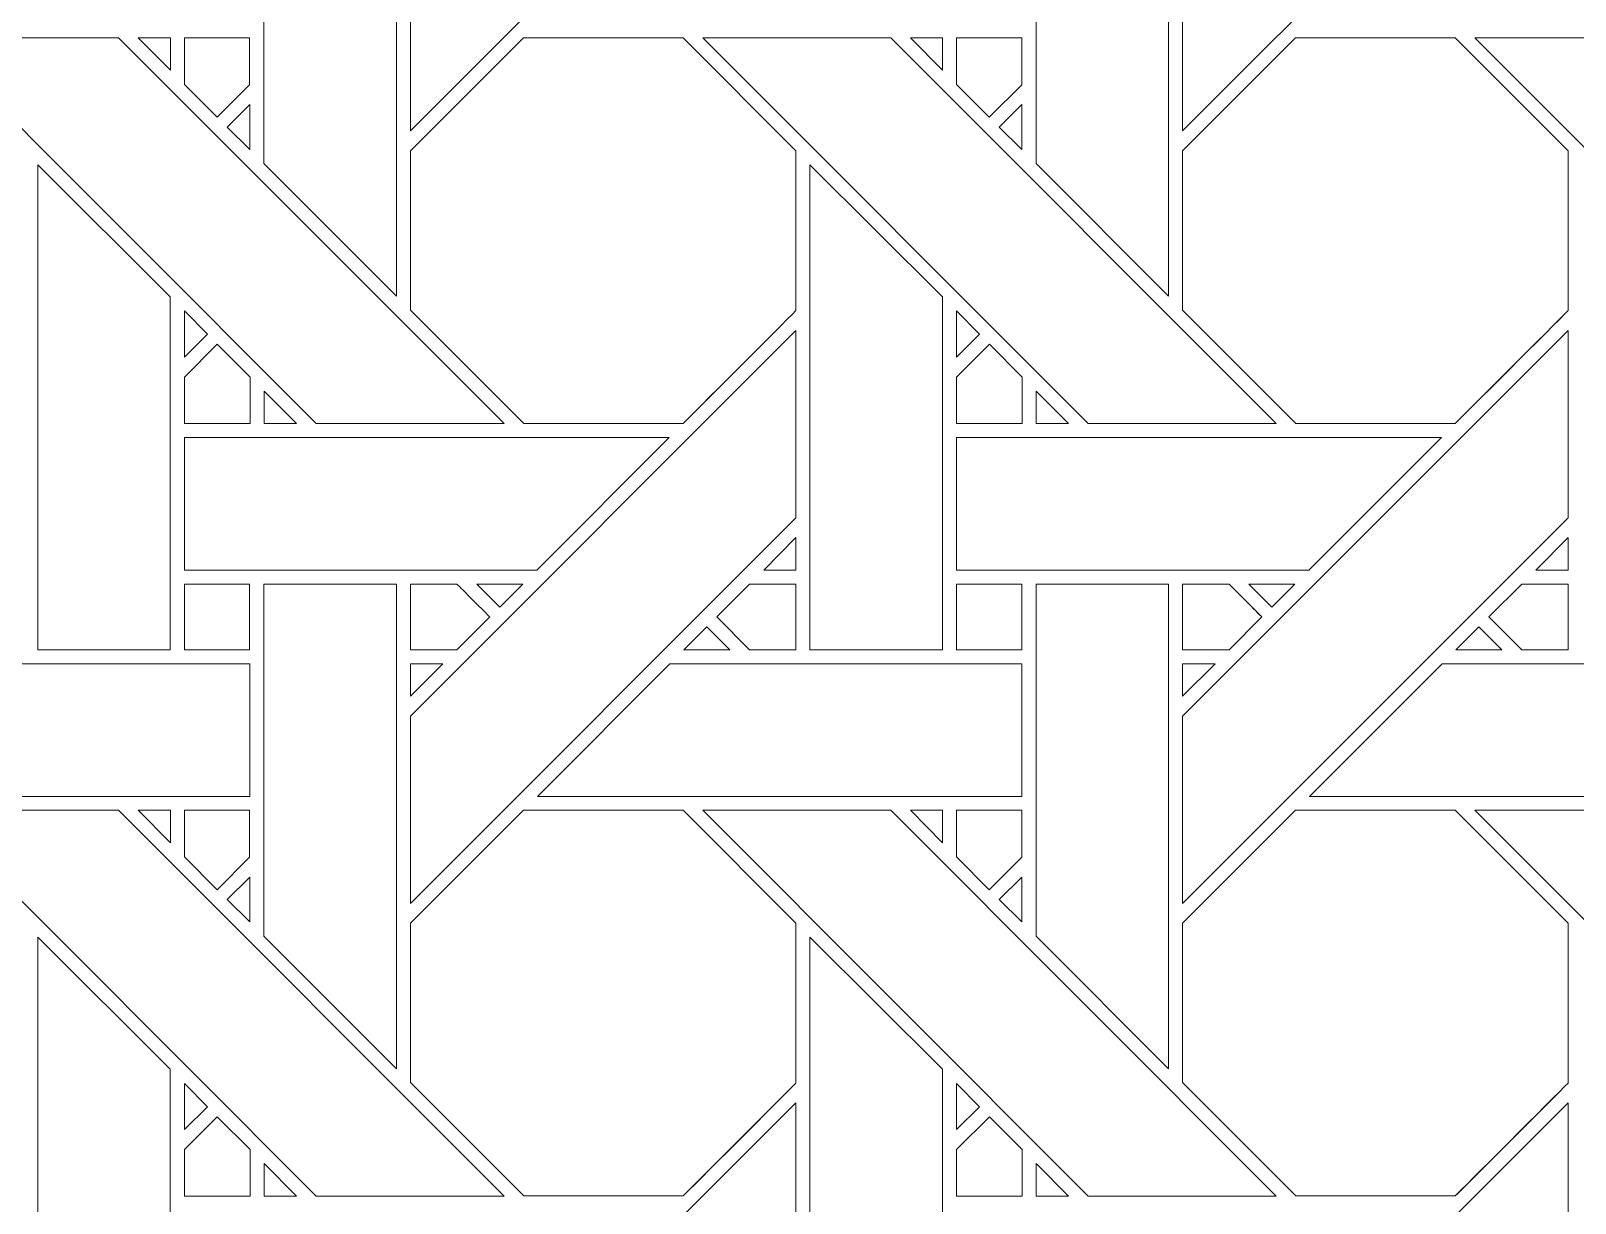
# Model space of a CAD drawing. Header units: inches. Extents: x 8.38 to 16.38, y 5.09 to 13.09.
# Drawn here: x 11.205 to 13.103, y 10.272 to 11.712 of the extents above; entities that cross this region are included whole.
import ezdxf

# ---------------------------------------------------------------- set-up
doc = ezdxf.new("R2010")
doc.units = ezdxf.units.IN
doc.header["$MEASUREMENT"] = 0
doc.layers.add('Design', color=7, linetype='Continuous', lineweight=0)

msp = doc.modelspace()

# ---------------------------------------------------------------- linework, layer by layer
at = {"layer": 'Design'}
for points, knots in [([(12.3829, 13.0948), (10.1737, 13.0948), (8.3829, 11.3039), (8.3829, 9.0948), (8.3829, 6.8856), (10.1737, 5.0948), (12.3829, 5.0948), (14.592, 5.0948), (16.3829, 6.8856), (16.3829, 9.0948), (16.3829, 11.3039), (14.592, 13.0948), (12.3829, 13.0948)], [0, 0, 0, 0, 1, 1, 1, 2, 2, 2, 3, 3, 3, 4, 4, 4, 4]), ([(12.3829, 12.6711), (10.4077, 12.6711), (8.8066, 11.0699), (8.8066, 9.0948), (8.8066, 7.1196), (10.4077, 5.5185), (12.3829, 5.5185), (14.358, 5.5185), (15.9592, 7.1196), (15.9592, 9.0948), (15.9592, 11.0699), (14.358, 12.6711), (12.3829, 12.6711)], [0, 0, 0, 0, 1, 1, 1, 2, 2, 2, 3, 3, 3, 4, 4, 4, 4]), ([(12.1453, 12.0628), (12.1453, 12.0628), (11.6717, 11.5892), (11.6717, 11.5892), (11.6717, 11.5892), (11.6717, 11.8193), (11.6717, 11.8193), (11.6717, 11.8193), (12.1453, 12.2929), (12.1453, 12.2929), (12.1453, 12.2929), (12.1453, 12.0628), (12.1453, 12.0628)], [0, 0, 0, 0, 1, 1, 1, 2, 2, 2, 3, 3, 3, 4, 4, 4, 4]), ([(13.0941, 12.0628), (13.0941, 12.0628), (12.6204, 11.5892), (12.6204, 11.5892), (12.6204, 11.5892), (12.6204, 11.8193), (12.6204, 11.8193), (12.6204, 11.8193), (13.0941, 12.2929), (13.0941, 12.2929), (13.0941, 12.2929), (13.0941, 12.0628), (13.0941, 12.0628)], [0, 0, 0, 0, 1, 1, 1, 2, 2, 2, 3, 3, 3, 4, 4, 4, 4]), ([(11.4916, 11.5492), (11.4916, 11.5492), (11.4916, 11.9814), (11.4916, 11.9814), (11.4916, 11.9814), (11.6545, 11.9814), (11.6545, 11.9814), (11.6545, 11.9814), (11.6545, 11.3863), (11.6545, 11.3863), (11.6545, 11.3863), (11.4916, 11.5492), (11.4916, 11.5492)], [0, 0, 0, 0, 1, 1, 1, 2, 2, 2, 3, 3, 3, 4, 4, 4, 4]), ([(12.4403, 11.5492), (12.4403, 11.5492), (12.4403, 11.9814), (12.4403, 11.9814), (12.4403, 11.9814), (12.6032, 11.9814), (12.6032, 11.9814), (12.6032, 11.9814), (12.6032, 11.3863), (12.6032, 11.3863), (12.6032, 11.3863), (12.4403, 11.5492), (12.4403, 11.5492)], [0, 0, 0, 0, 1, 1, 1, 2, 2, 2, 3, 3, 3, 4, 4, 4, 4]), ([(11.7867, 11.2299), (11.7867, 11.2299), (11.5556, 11.2299), (11.5556, 11.2299), (11.5556, 11.2299), (11.0821, 11.7035), (11.0821, 11.7035), (11.0821, 11.7035), (11.313, 11.7035), (11.313, 11.7035), (11.313, 11.7035), (11.7867, 11.2299), (11.7867, 11.2299)], [0, 0, 0, 0, 1, 1, 1, 2, 2, 2, 3, 3, 3, 4, 4, 4, 4]), ([(11.3372, 11.7035), (11.3372, 11.7035), (11.3766, 11.7035), (11.3766, 11.7035), (11.3766, 11.7035), (11.3766, 11.6637), (11.3766, 11.6637), (11.3766, 11.6637), (11.3372, 11.7035), (11.3372, 11.7035)], [0, 0, 0, 0, 1, 1, 1, 2, 2, 2, 3, 3, 3, 3]), ([(11.474, 11.7035), (11.474, 11.7035), (11.474, 11.6459), (11.474, 11.6459), (11.474, 11.6459), (11.4341, 11.606), (11.4341, 11.606), (11.4341, 11.606), (11.3938, 11.6463), (11.3938, 11.6463), (11.3938, 11.6463), (11.3938, 11.7035), (11.3938, 11.7035), (11.3938, 11.7035), (11.474, 11.7035), (11.474, 11.7035)], [0, 0, 0, 0, 1, 1, 1, 2, 2, 2, 3, 3, 3, 4, 4, 4, 5, 5, 5, 5]), ([(11.474, 11.6459), (11.474, 11.6459), (11.4341, 11.606), (11.4341, 11.606), (11.4341, 11.606), (11.3938, 11.6463), (11.3938, 11.6463), (11.3938, 11.6463), (11.3938, 11.7035), (11.3938, 11.7035), (11.3938, 11.7035), (11.474, 11.7035), (11.474, 11.7035), (11.474, 11.7035), (11.474, 11.6459), (11.474, 11.6459)], [0, 0, 0, 0, 1, 1, 1, 2, 2, 2, 3, 3, 3, 4, 4, 4, 5, 5, 5, 5]), ([(11.8104, 11.7035), (11.8104, 11.7035), (12.0066, 11.7035), (12.0066, 11.7035), (12.0066, 11.7035), (12.1453, 11.5648), (12.1453, 11.5648), (12.1453, 11.5648), (12.1453, 11.3686), (12.1453, 11.3686), (12.1275, 11.3507), (12.0156, 11.2389), (12.0066, 11.2299), (12.0066, 11.2299), (11.8109, 11.2299), (11.8109, 11.2299), (11.8109, 11.2299), (11.6717, 11.3691), (11.6717, 11.3691), (11.6717, 11.3691), (11.6717, 11.5648), (11.6717, 11.5648), (11.6717, 11.5648), (11.8104, 11.7035), (11.8104, 11.7035)], [0, 0, 0, 0, 1, 1, 1, 2, 2, 2, 3, 3, 3, 4, 4, 4, 5, 5, 5, 6, 6, 6, 7, 7, 7, 8, 8, 8, 8]), ([(12.1453, 11.5648), (12.1453, 11.5648), (12.1453, 11.3686), (12.1453, 11.3686), (12.1275, 11.3506), (12.0156, 11.2389), (12.0066, 11.2299), (12.0066, 11.2299), (11.8109, 11.2299), (11.8109, 11.2299), (11.8109, 11.2299), (11.6717, 11.3691), (11.6717, 11.3691), (11.6717, 11.3691), (11.6717, 11.5648), (11.6717, 11.5648), (11.6717, 11.5648), (11.8104, 11.7035), (11.8104, 11.7035), (11.8104, 11.7035), (12.0066, 11.7035), (12.0066, 11.7035), (12.0066, 11.7035), (12.1453, 11.5648), (12.1453, 11.5648)], [0, 0, 0, 0, 1, 1, 1, 2, 2, 2, 3, 3, 3, 4, 4, 4, 5, 5, 5, 6, 6, 6, 7, 7, 7, 8, 8, 8, 8]), ([(12.7354, 11.2299), (12.7354, 11.2299), (12.5044, 11.2299), (12.5044, 11.2299), (12.5044, 11.2299), (12.0308, 11.7035), (12.0308, 11.7035), (12.0308, 11.7035), (12.2618, 11.7035), (12.2618, 11.7035), (12.2618, 11.7035), (12.7354, 11.2299), (12.7354, 11.2299)], [0, 0, 0, 0, 1, 1, 1, 2, 2, 2, 3, 3, 3, 4, 4, 4, 4]), ([(12.2859, 11.7035), (12.2859, 11.7035), (12.3253, 11.7035), (12.3253, 11.7035), (12.3253, 11.7035), (12.3253, 11.6637), (12.3253, 11.6637), (12.3253, 11.6637), (12.2859, 11.7035), (12.2859, 11.7035)], [0, 0, 0, 0, 1, 1, 1, 2, 2, 2, 3, 3, 3, 3]), ([(12.4228, 11.7035), (12.4228, 11.7035), (12.4228, 11.6459), (12.4228, 11.6459), (12.4228, 11.6459), (12.3828, 11.606), (12.3828, 11.606), (12.3828, 11.606), (12.3425, 11.6463), (12.3425, 11.6463), (12.3425, 11.6463), (12.3425, 11.7035), (12.3425, 11.7035), (12.3425, 11.7035), (12.4228, 11.7035), (12.4228, 11.7035)], [0, 0, 0, 0, 1, 1, 1, 2, 2, 2, 3, 3, 3, 4, 4, 4, 5, 5, 5, 5]), ([(12.4228, 11.6459), (12.4228, 11.6459), (12.3828, 11.606), (12.3828, 11.606), (12.3828, 11.606), (12.3425, 11.6463), (12.3425, 11.6463), (12.3425, 11.6463), (12.3425, 11.7035), (12.3425, 11.7035), (12.3425, 11.7035), (12.4228, 11.7035), (12.4228, 11.7035), (12.4228, 11.7035), (12.4228, 11.6459), (12.4228, 11.6459)], [0, 0, 0, 0, 1, 1, 1, 2, 2, 2, 3, 3, 3, 4, 4, 4, 5, 5, 5, 5]), ([(12.9553, 11.2299), (12.9553, 11.2299), (12.7596, 11.2299), (12.7596, 11.2299), (12.7596, 11.2299), (12.6204, 11.3691), (12.6204, 11.3691), (12.6204, 11.3691), (12.6204, 11.5648), (12.6204, 11.5648), (12.6204, 11.5648), (12.7591, 11.7035), (12.7591, 11.7035), (12.7591, 11.7035), (12.9553, 11.7035), (12.9553, 11.7035), (12.9553, 11.7035), (13.0941, 11.5648), (13.0941, 11.5648), (13.0941, 11.5648), (13.0941, 11.3686), (13.0941, 11.3686), (13.0763, 11.3507), (12.9643, 11.2389), (12.9553, 11.2299)], [0, 0, 0, 0, 1, 1, 1, 2, 2, 2, 3, 3, 3, 4, 4, 4, 5, 5, 5, 6, 6, 6, 7, 7, 7, 8, 8, 8, 8]), ([(13.0941, 11.3686), (13.0761, 11.3504), (12.9642, 11.2388), (12.9553, 11.2299), (12.9553, 11.2299), (12.7596, 11.2299), (12.7596, 11.2299), (12.7596, 11.2299), (12.6204, 11.3691), (12.6204, 11.3691), (12.6204, 11.3691), (12.6204, 11.5648), (12.6204, 11.5648), (12.6204, 11.5648), (12.7591, 11.7035), (12.7591, 11.7035), (12.7591, 11.7035), (12.9553, 11.7035), (12.9553, 11.7035), (12.9553, 11.7035), (13.0941, 11.5648), (13.0941, 11.5648), (13.0941, 11.5648), (13.0941, 11.3686), (13.0941, 11.3686)], [0, 0, 0, 0, 1, 1, 1, 2, 2, 2, 3, 3, 3, 4, 4, 4, 5, 5, 5, 6, 6, 6, 7, 7, 7, 8, 8, 8, 8]), ([(13.6841, 11.2299), (13.6841, 11.2299), (13.4531, 11.2299), (13.4531, 11.2299), (13.4531, 11.2299), (12.9795, 11.7035), (12.9795, 11.7035), (12.9795, 11.7035), (13.2105, 11.7035), (13.2105, 11.7035), (13.2105, 11.7035), (13.6841, 11.2299), (13.6841, 11.2299)], [0, 0, 0, 0, 1, 1, 1, 2, 2, 2, 3, 3, 3, 4, 4, 4, 4]), ([(11.4741, 11.6217), (11.4741, 11.6217), (11.4741, 11.5665), (11.4741, 11.5665), (11.4741, 11.5665), (11.4463, 11.5939), (11.4463, 11.5939), (11.4463, 11.5939), (11.4741, 11.6217), (11.4741, 11.6217)], [0, 0, 0, 0, 1, 1, 1, 2, 2, 2, 3, 3, 3, 3]), ([(12.4228, 11.6217), (12.4228, 11.6217), (12.4228, 11.5665), (12.4228, 11.5665), (12.4228, 11.5665), (12.395, 11.5939), (12.395, 11.5939), (12.395, 11.5939), (12.4228, 11.6217), (12.4228, 11.6217)], [0, 0, 0, 0, 1, 1, 1, 2, 2, 2, 3, 3, 3, 3]), ([(11.2137, 10.9519), (11.2137, 10.9519), (11.2137, 11.5477), (11.2137, 11.5477), (11.2137, 11.5477), (11.3765, 11.3856), (11.3765, 11.3856), (11.3765, 11.3856), (11.3765, 10.9519), (11.3765, 10.9519), (11.3765, 10.9519), (11.2137, 10.9519), (11.2137, 10.9519)], [0, 0, 0, 0, 1, 1, 1, 2, 2, 2, 3, 3, 3, 4, 4, 4, 4]), ([(12.1625, 10.9519), (12.1625, 10.9519), (12.1625, 11.5477), (12.1625, 11.5477), (12.1625, 11.5477), (12.3252, 11.3855), (12.3252, 11.3855), (12.3252, 11.3855), (12.3252, 10.9519), (12.3252, 10.9519), (12.3252, 10.9519), (12.1625, 10.9519), (12.1625, 10.9519)], [0, 0, 0, 0, 1, 1, 1, 2, 2, 2, 3, 3, 3, 4, 4, 4, 4]), ([(11.3938, 11.3113), (11.3938, 11.3113), (11.3938, 11.3681), (11.3938, 11.3681), (11.3938, 11.3681), (11.422, 11.3395), (11.422, 11.3395), (11.422, 11.3395), (11.3938, 11.3113), (11.3938, 11.3113)], [0, 0, 0, 0, 1, 1, 1, 2, 2, 2, 3, 3, 3, 3]), ([(12.3425, 11.3113), (12.3425, 11.3113), (12.3425, 11.3681), (12.3425, 11.3681), (12.3425, 11.3681), (12.3707, 11.3395), (12.3707, 11.3395), (12.3707, 11.3395), (12.3425, 11.3113), (12.3425, 11.3113)], [0, 0, 0, 0, 1, 1, 1, 2, 2, 2, 3, 3, 3, 3]), ([(12.1453, 11.1141), (12.1453, 11.1141), (11.6717, 10.6404), (11.6717, 10.6404), (11.6717, 10.6404), (11.6717, 10.8705), (11.6717, 10.8705), (11.6717, 10.8705), (12.1453, 11.3441), (12.1453, 11.3441), (12.1453, 11.3441), (12.1453, 11.1141), (12.1453, 11.1141)], [0, 0, 0, 0, 1, 1, 1, 2, 2, 2, 3, 3, 3, 4, 4, 4, 4]), ([(13.0941, 11.1141), (13.0941, 11.1141), (12.6204, 10.6404), (12.6204, 10.6404), (12.6204, 10.6404), (12.6204, 10.8705), (12.6204, 10.8705), (12.6204, 10.8705), (13.0941, 11.3441), (13.0941, 11.3441), (13.0941, 11.3441), (13.0941, 11.1141), (13.0941, 11.1141)], [0, 0, 0, 0, 1, 1, 1, 2, 2, 2, 3, 3, 3, 4, 4, 4, 4]), ([(11.3938, 11.2297), (11.3938, 11.2297), (11.3938, 11.2869), (11.3938, 11.2869), (11.3938, 11.2869), (11.4341, 11.3273), (11.4341, 11.3273), (11.4341, 11.3273), (11.4745, 11.287), (11.4745, 11.287), (11.4745, 11.287), (11.4745, 11.2297), (11.4745, 11.2297), (11.4745, 11.2297), (11.3938, 11.2297), (11.3938, 11.2297)], [0, 0, 0, 0, 1, 1, 1, 2, 2, 2, 3, 3, 3, 4, 4, 4, 5, 5, 5, 5]), ([(11.4341, 11.3273), (11.4341, 11.3273), (11.4745, 11.287), (11.4745, 11.287), (11.4745, 11.287), (11.4745, 11.2297), (11.4745, 11.2297), (11.4745, 11.2297), (11.3938, 11.2297), (11.3938, 11.2297), (11.3938, 11.2297), (11.3938, 11.2869), (11.3938, 11.2869), (11.3938, 11.2869), (11.4341, 11.3273), (11.4341, 11.3273)], [0, 0, 0, 0, 1, 1, 1, 2, 2, 2, 3, 3, 3, 4, 4, 4, 5, 5, 5, 5]), ([(12.3425, 11.2297), (12.3425, 11.2297), (12.3425, 11.2869), (12.3425, 11.2869), (12.3425, 11.2869), (12.3829, 11.3273), (12.3829, 11.3273), (12.3829, 11.3273), (12.4232, 11.287), (12.4232, 11.287), (12.4232, 11.287), (12.4232, 11.2297), (12.4232, 11.2297), (12.4232, 11.2297), (12.3425, 11.2297), (12.3425, 11.2297)], [0, 0, 0, 0, 1, 1, 1, 2, 2, 2, 3, 3, 3, 4, 4, 4, 5, 5, 5, 5]), ([(12.3829, 11.3273), (12.3829, 11.3273), (12.4232, 11.287), (12.4232, 11.287), (12.4232, 11.287), (12.4232, 11.2297), (12.4232, 11.2297), (12.4232, 11.2297), (12.3425, 11.2297), (12.3425, 11.2297), (12.3425, 11.2297), (12.3425, 11.2869), (12.3425, 11.2869), (12.3425, 11.2869), (12.3829, 11.3273), (12.3829, 11.3273)], [0, 0, 0, 0, 1, 1, 1, 2, 2, 2, 3, 3, 3, 4, 4, 4, 5, 5, 5, 5]), ([(11.4917, 11.2299), (11.4917, 11.2299), (11.4917, 11.2697), (11.4917, 11.2697), (11.4917, 11.2697), (11.5314, 11.2299), (11.5314, 11.2299), (11.5314, 11.2299), (11.4917, 11.2299), (11.4917, 11.2299)], [0, 0, 0, 0, 1, 1, 1, 2, 2, 2, 3, 3, 3, 3]), ([(12.4405, 11.2299), (12.4405, 11.2299), (12.4405, 11.2697), (12.4405, 11.2697), (12.4405, 11.2697), (12.4802, 11.2299), (12.4802, 11.2299), (12.4802, 11.2299), (12.4405, 11.2299), (12.4405, 11.2299)], [0, 0, 0, 0, 1, 1, 1, 2, 2, 2, 3, 3, 3, 3]), ([(11.9895, 11.2126), (11.9895, 11.2126), (11.8268, 11.0499), (11.8268, 11.0499), (11.8268, 11.0499), (11.3938, 11.0499), (11.3938, 11.0499), (11.3938, 11.0499), (11.3938, 11.2126), (11.3938, 11.2126), (11.3938, 11.2126), (11.9895, 11.2126), (11.9895, 11.2126)], [0, 0, 0, 0, 1, 1, 1, 2, 2, 2, 3, 3, 3, 4, 4, 4, 4]), ([(12.3425, 11.0499), (12.3425, 11.0499), (12.3425, 11.2126), (12.3425, 11.2126), (12.3425, 11.2126), (12.9383, 11.2126), (12.9383, 11.2126), (12.9383, 11.2126), (12.7755, 11.0499), (12.7755, 11.0499), (12.7755, 11.0499), (12.3425, 11.0499), (12.3425, 11.0499)], [0, 0, 0, 0, 1, 1, 1, 2, 2, 2, 3, 3, 3, 4, 4, 4, 4]), ([(12.1056, 11.0499), (12.1056, 11.0499), (12.1453, 11.0897), (12.1453, 11.0897), (12.1453, 11.0897), (12.1453, 11.0499), (12.1453, 11.0499), (12.1453, 11.0499), (12.1056, 11.0499), (12.1056, 11.0499)], [0, 0, 0, 0, 1, 1, 1, 2, 2, 2, 3, 3, 3, 3]), ([(13.0543, 11.0499), (13.0543, 11.0499), (13.0941, 11.0897), (13.0941, 11.0897), (13.0941, 11.0897), (13.0941, 11.0499), (13.0941, 11.0499), (13.0941, 11.0499), (13.0543, 11.0499), (13.0543, 11.0499)], [0, 0, 0, 0, 1, 1, 1, 2, 2, 2, 3, 3, 3, 3]), ([(11.474, 10.9519), (11.474, 10.9519), (11.3938, 10.9519), (11.3938, 10.9519), (11.3938, 10.9519), (11.3938, 11.0327), (11.3938, 11.0327), (11.3938, 11.0327), (11.474, 11.0327), (11.474, 11.0327), (11.474, 11.0327), (11.474, 10.9519), (11.474, 10.9519)], [0, 0, 0, 0, 1, 1, 1, 2, 2, 2, 3, 3, 3, 4, 4, 4, 4]), ([(11.474, 11.0327), (11.474, 11.0327), (11.474, 10.9519), (11.474, 10.9519), (11.474, 10.9519), (11.3938, 10.9519), (11.3938, 10.9519), (11.3938, 10.9519), (11.3938, 11.0327), (11.3938, 11.0327), (11.3938, 11.0327), (11.474, 11.0327), (11.474, 11.0327)], [0, 0, 0, 0, 1, 1, 1, 2, 2, 2, 3, 3, 3, 4, 4, 4, 4]), ([(11.6545, 11.0326), (11.6545, 11.0326), (11.6545, 10.4375), (11.6545, 10.4375), (11.6545, 10.4375), (11.4916, 10.6004), (11.4916, 10.6004), (11.4916, 10.6004), (11.4916, 11.0326), (11.4916, 11.0326), (11.4916, 11.0326), (11.6545, 11.0326), (11.6545, 11.0326)], [0, 0, 0, 0, 1, 1, 1, 2, 2, 2, 3, 3, 3, 4, 4, 4, 4]), ([(11.7287, 11.0327), (11.7339, 11.0276), (11.7646, 10.9967), (11.7691, 10.9923), (11.7691, 10.9923), (11.7286, 10.9519), (11.7286, 10.9519), (11.7286, 10.9519), (11.6717, 10.9519), (11.6717, 10.9519), (11.6717, 10.9519), (11.6717, 11.0327), (11.6717, 11.0327), (11.6717, 11.0327), (11.7287, 11.0327), (11.7287, 11.0327)], [0, 0, 0, 0, 1, 1, 1, 2, 2, 2, 3, 3, 3, 4, 4, 4, 5, 5, 5, 5]), ([(11.7691, 10.9923), (11.7691, 10.9923), (11.7286, 10.9519), (11.7286, 10.9519), (11.7286, 10.9519), (11.6717, 10.9519), (11.6717, 10.9519), (11.6717, 10.9519), (11.6717, 11.0327), (11.6717, 11.0327), (11.6717, 11.0327), (11.7287, 11.0327), (11.7287, 11.0327), (11.7339, 11.0275), (11.7647, 10.9966), (11.7691, 10.9923)], [0, 0, 0, 0, 1, 1, 1, 2, 2, 2, 3, 3, 3, 4, 4, 4, 5, 5, 5, 5]), ([(11.7531, 11.0326), (11.7531, 11.0326), (11.8096, 11.0326), (11.8096, 11.0326), (11.8096, 11.0326), (11.7813, 11.0045), (11.7813, 11.0045), (11.7813, 11.0045), (11.7531, 11.0326), (11.7531, 11.0326)], [0, 0, 0, 0, 1, 1, 1, 2, 2, 2, 3, 3, 3, 3]), ([(12.1453, 11.0327), (12.1453, 11.0327), (12.1453, 10.9519), (12.1453, 10.9519), (12.1453, 10.9519), (12.0882, 10.9519), (12.0882, 10.9519), (12.0882, 10.9519), (12.0479, 10.9923), (12.0479, 10.9923), (12.0479, 10.9923), (12.0883, 11.0327), (12.0883, 11.0327), (12.0883, 11.0327), (12.1453, 11.0327), (12.1453, 11.0327)], [0, 0, 0, 0, 1, 1, 1, 2, 2, 2, 3, 3, 3, 4, 4, 4, 5, 5, 5, 5]), ([(12.1453, 11.0327), (12.1453, 11.0327), (12.1453, 10.9519), (12.1453, 10.9519), (12.1453, 10.9519), (12.0882, 10.9519), (12.0882, 10.9519), (12.0882, 10.9519), (12.0479, 10.9923), (12.0479, 10.9923), (12.0479, 10.9923), (12.0883, 11.0327), (12.0883, 11.0327), (12.0883, 11.0327), (12.1453, 11.0327), (12.1453, 11.0327)], [0, 0, 0, 0, 1, 1, 1, 2, 2, 2, 3, 3, 3, 4, 4, 4, 5, 5, 5, 5]), ([(12.3425, 10.9519), (12.3425, 10.9519), (12.3425, 11.0327), (12.3425, 11.0327), (12.3425, 11.0327), (12.4228, 11.0327), (12.4228, 11.0327), (12.4228, 11.0327), (12.4228, 10.9519), (12.4228, 10.9519), (12.4228, 10.9519), (12.3425, 10.9519), (12.3425, 10.9519)], [0, 0, 0, 0, 1, 1, 1, 2, 2, 2, 3, 3, 3, 4, 4, 4, 4]), ([(12.3425, 10.9519), (12.3425, 10.9519), (12.3425, 11.0327), (12.3425, 11.0327), (12.3425, 11.0327), (12.4228, 11.0327), (12.4228, 11.0327), (12.4228, 11.0327), (12.4228, 10.9519), (12.4228, 10.9519), (12.4228, 10.9519), (12.3425, 10.9519), (12.3425, 10.9519)], [0, 0, 0, 0, 1, 1, 1, 2, 2, 2, 3, 3, 3, 4, 4, 4, 4]), ([(12.4403, 10.6004), (12.4403, 10.6004), (12.4403, 11.0326), (12.4403, 11.0326), (12.4403, 11.0326), (12.6032, 11.0326), (12.6032, 11.0326), (12.6032, 11.0326), (12.6032, 10.4375), (12.6032, 10.4375), (12.6032, 10.4375), (12.4403, 10.6004), (12.4403, 10.6004)], [0, 0, 0, 0, 1, 1, 1, 2, 2, 2, 3, 3, 3, 4, 4, 4, 4]), ([(12.6204, 10.9519), (12.6204, 10.9519), (12.6204, 11.0327), (12.6204, 11.0327), (12.6204, 11.0327), (12.6775, 11.0327), (12.6775, 11.0327), (12.6826, 11.0276), (12.7134, 10.9967), (12.7178, 10.9923), (12.7178, 10.9923), (12.6774, 10.9519), (12.6774, 10.9519), (12.6774, 10.9519), (12.6204, 10.9519), (12.6204, 10.9519)], [0, 0, 0, 0, 1, 1, 1, 2, 2, 2, 3, 3, 3, 4, 4, 4, 5, 5, 5, 5]), ([(12.6204, 10.9519), (12.6204, 10.9519), (12.6204, 11.0327), (12.6204, 11.0327), (12.6204, 11.0327), (12.6775, 11.0327), (12.6775, 11.0327), (12.6828, 11.0274), (12.7136, 10.9965), (12.7178, 10.9923), (12.7178, 10.9923), (12.6774, 10.9519), (12.6774, 10.9519), (12.6774, 10.9519), (12.6204, 10.9519), (12.6204, 10.9519)], [0, 0, 0, 0, 1, 1, 1, 2, 2, 2, 3, 3, 3, 4, 4, 4, 5, 5, 5, 5]), ([(12.7018, 11.0326), (12.7018, 11.0326), (12.7583, 11.0326), (12.7583, 11.0326), (12.7583, 11.0326), (12.73, 11.0045), (12.73, 11.0045), (12.73, 11.0045), (12.7018, 11.0326), (12.7018, 11.0326)], [0, 0, 0, 0, 1, 1, 1, 2, 2, 2, 3, 3, 3, 3]), ([(13.037, 10.9519), (13.037, 10.9519), (12.9966, 10.9923), (12.9966, 10.9923), (12.9966, 10.9923), (13.037, 11.0327), (13.037, 11.0327), (13.037, 11.0327), (13.0941, 11.0327), (13.0941, 11.0327), (13.0941, 11.0327), (13.0941, 10.9519), (13.0941, 10.9519), (13.0941, 10.9519), (13.037, 10.9519), (13.037, 10.9519)], [0, 0, 0, 0, 1, 1, 1, 2, 2, 2, 3, 3, 3, 4, 4, 4, 5, 5, 5, 5]), ([(13.0941, 11.0327), (13.0941, 11.0327), (13.0941, 10.9519), (13.0941, 10.9519), (13.0941, 10.9519), (13.037, 10.9519), (13.037, 10.9519), (13.037, 10.9519), (12.9966, 10.9923), (12.9966, 10.9923), (12.9966, 10.9923), (13.037, 11.0327), (13.037, 11.0327), (13.037, 11.0327), (13.0941, 11.0327), (13.0941, 11.0327)], [0, 0, 0, 0, 1, 1, 1, 2, 2, 2, 3, 3, 3, 4, 4, 4, 5, 5, 5, 5]), ([(12.064, 10.9519), (12.064, 10.9519), (12.0075, 10.9519), (12.0075, 10.9519), (12.0075, 10.9519), (12.0358, 10.9801), (12.0358, 10.9801), (12.0358, 10.9801), (12.064, 10.9519), (12.064, 10.9519)], [0, 0, 0, 0, 1, 1, 1, 2, 2, 2, 3, 3, 3, 3]), ([(13.0127, 10.9519), (13.0127, 10.9519), (12.9562, 10.9519), (12.9562, 10.9519), (12.9562, 10.9519), (12.9845, 10.9801), (12.9845, 10.9801), (12.9845, 10.9801), (13.0127, 10.9519), (13.0127, 10.9519)], [0, 0, 0, 0, 1, 1, 1, 2, 2, 2, 3, 3, 3, 3]), ([(11.4741, 10.9347), (11.4741, 10.9347), (11.4741, 10.7719), (11.4741, 10.7719), (11.4741, 10.7719), (10.8788, 10.7719), (10.8788, 10.7719), (10.8788, 10.7719), (11.0416, 10.9347), (11.0416, 10.9347), (11.0416, 10.9347), (11.4741, 10.9347), (11.4741, 10.9347)], [0, 0, 0, 0, 1, 1, 1, 2, 2, 2, 3, 3, 3, 4, 4, 4, 4]), ([(11.7115, 10.9347), (11.7115, 10.9347), (11.6717, 10.8949), (11.6717, 10.8949), (11.6717, 10.8949), (11.6717, 10.9347), (11.6717, 10.9347), (11.6717, 10.9347), (11.7115, 10.9347), (11.7115, 10.9347)], [0, 0, 0, 0, 1, 1, 1, 2, 2, 2, 3, 3, 3, 3]), ([(12.4228, 10.9347), (12.4228, 10.9347), (12.4228, 10.7719), (12.4228, 10.7719), (12.4228, 10.7719), (11.8275, 10.7719), (11.8275, 10.7719), (11.8275, 10.7719), (11.9904, 10.9347), (11.9904, 10.9347), (11.9904, 10.9347), (12.4228, 10.9347), (12.4228, 10.9347)], [0, 0, 0, 0, 1, 1, 1, 2, 2, 2, 3, 3, 3, 4, 4, 4, 4]), ([(12.6602, 10.9347), (12.6602, 10.9347), (12.6204, 10.8949), (12.6204, 10.8949), (12.6204, 10.8949), (12.6204, 10.9347), (12.6204, 10.9347), (12.6204, 10.9347), (12.6602, 10.9347), (12.6602, 10.9347)], [0, 0, 0, 0, 1, 1, 1, 2, 2, 2, 3, 3, 3, 3]), ([(13.3715, 10.9347), (13.3715, 10.9347), (13.3715, 10.7719), (13.3715, 10.7719), (13.3715, 10.7719), (12.7762, 10.7719), (12.7762, 10.7719), (12.7762, 10.7719), (12.9391, 10.9347), (12.9391, 10.9347), (12.9391, 10.9347), (13.3715, 10.9347), (13.3715, 10.9347)], [0, 0, 0, 0, 1, 1, 1, 2, 2, 2, 3, 3, 3, 4, 4, 4, 4]), ([(11.313, 10.7548), (11.313, 10.7548), (11.7867, 10.2811), (11.7867, 10.2811), (11.7867, 10.2811), (11.5556, 10.2811), (11.5556, 10.2811), (11.5556, 10.2811), (11.0821, 10.7548), (11.0821, 10.7548), (11.0821, 10.7548), (11.313, 10.7548), (11.313, 10.7548)], [0, 0, 0, 0, 1, 1, 1, 2, 2, 2, 3, 3, 3, 4, 4, 4, 4]), ([(11.3766, 10.7548), (11.3766, 10.7548), (11.3766, 10.715), (11.3766, 10.715), (11.3766, 10.715), (11.3372, 10.7548), (11.3372, 10.7548), (11.3372, 10.7548), (11.3766, 10.7548), (11.3766, 10.7548)], [0, 0, 0, 0, 1, 1, 1, 2, 2, 2, 3, 3, 3, 3]), ([(11.474, 10.7548), (11.474, 10.7548), (11.474, 10.6972), (11.474, 10.6972), (11.474, 10.6972), (11.4341, 10.6573), (11.4341, 10.6573), (11.4341, 10.6573), (11.3938, 10.6976), (11.3938, 10.6976), (11.3938, 10.6976), (11.3938, 10.7548), (11.3938, 10.7548), (11.3938, 10.7548), (11.474, 10.7548), (11.474, 10.7548)], [0, 0, 0, 0, 1, 1, 1, 2, 2, 2, 3, 3, 3, 4, 4, 4, 5, 5, 5, 5]), ([(11.4341, 10.6573), (11.4341, 10.6573), (11.3938, 10.6976), (11.3938, 10.6976), (11.3938, 10.6976), (11.3938, 10.7548), (11.3938, 10.7548), (11.3938, 10.7548), (11.474, 10.7548), (11.474, 10.7548), (11.474, 10.7548), (11.474, 10.6972), (11.474, 10.6972), (11.474, 10.6972), (11.4341, 10.6573), (11.4341, 10.6573)], [0, 0, 0, 0, 1, 1, 1, 2, 2, 2, 3, 3, 3, 4, 4, 4, 5, 5, 5, 5]), ([(11.8104, 10.7548), (11.8104, 10.7548), (12.0066, 10.7548), (12.0066, 10.7548), (12.0066, 10.7548), (12.1453, 10.6161), (12.1453, 10.6161), (12.1453, 10.6161), (12.1453, 10.4199), (12.1453, 10.4199), (12.1275, 10.4019), (12.0156, 10.2902), (12.0066, 10.2812), (12.0066, 10.2812), (11.8109, 10.2812), (11.8109, 10.2812), (11.8109, 10.2812), (11.6717, 10.4204), (11.6717, 10.4204), (11.6717, 10.4204), (11.6717, 10.6161), (11.6717, 10.6161), (11.6717, 10.6161), (11.8104, 10.7548), (11.8104, 10.7548)], [0, 0, 0, 0, 1, 1, 1, 2, 2, 2, 3, 3, 3, 4, 4, 4, 5, 5, 5, 6, 6, 6, 7, 7, 7, 8, 8, 8, 8]), ([(12.1453, 10.4199), (12.1274, 10.4017), (12.0155, 10.29), (12.0066, 10.2812), (12.0066, 10.2812), (11.8109, 10.2812), (11.8109, 10.2812), (11.8109, 10.2812), (11.6717, 10.4204), (11.6717, 10.4204), (11.6717, 10.4204), (11.6717, 10.6161), (11.6717, 10.6161), (11.6717, 10.6161), (11.8104, 10.7548), (11.8104, 10.7548), (11.8104, 10.7548), (12.0066, 10.7548), (12.0066, 10.7548), (12.0066, 10.7548), (12.1453, 10.6161), (12.1453, 10.6161), (12.1453, 10.6161), (12.1453, 10.4199), (12.1453, 10.4199)], [0, 0, 0, 0, 1, 1, 1, 2, 2, 2, 3, 3, 3, 4, 4, 4, 5, 5, 5, 6, 6, 6, 7, 7, 7, 8, 8, 8, 8]), ([(12.7354, 10.2811), (12.7354, 10.2811), (12.5044, 10.2811), (12.5044, 10.2811), (12.5044, 10.2811), (12.0308, 10.7548), (12.0308, 10.7548), (12.0308, 10.7548), (12.2618, 10.7548), (12.2618, 10.7548), (12.2618, 10.7548), (12.7354, 10.2811), (12.7354, 10.2811)], [0, 0, 0, 0, 1, 1, 1, 2, 2, 2, 3, 3, 3, 4, 4, 4, 4]), ([(12.2859, 10.7548), (12.2859, 10.7548), (12.3253, 10.7548), (12.3253, 10.7548), (12.3253, 10.7548), (12.3253, 10.715), (12.3253, 10.715), (12.3253, 10.715), (12.2859, 10.7548), (12.2859, 10.7548)], [0, 0, 0, 0, 1, 1, 1, 2, 2, 2, 3, 3, 3, 3]), ([(12.4228, 10.7548), (12.4228, 10.7548), (12.4228, 10.6972), (12.4228, 10.6972), (12.4228, 10.6972), (12.3828, 10.6573), (12.3828, 10.6573), (12.3828, 10.6573), (12.3425, 10.6976), (12.3425, 10.6976), (12.3425, 10.6976), (12.3425, 10.7548), (12.3425, 10.7548), (12.3425, 10.7548), (12.4228, 10.7548), (12.4228, 10.7548)], [0, 0, 0, 0, 1, 1, 1, 2, 2, 2, 3, 3, 3, 4, 4, 4, 5, 5, 5, 5]), ([(12.4228, 10.6972), (12.4228, 10.6972), (12.3828, 10.6573), (12.3828, 10.6573), (12.3828, 10.6573), (12.3425, 10.6976), (12.3425, 10.6976), (12.3425, 10.6976), (12.3425, 10.7548), (12.3425, 10.7548), (12.3425, 10.7548), (12.4228, 10.7548), (12.4228, 10.7548), (12.4228, 10.7548), (12.4228, 10.6972), (12.4228, 10.6972)], [0, 0, 0, 0, 1, 1, 1, 2, 2, 2, 3, 3, 3, 4, 4, 4, 5, 5, 5, 5]), ([(12.9553, 10.2812), (12.9553, 10.2812), (12.7596, 10.2812), (12.7596, 10.2812), (12.7596, 10.2812), (12.6204, 10.4204), (12.6204, 10.4204), (12.6204, 10.4204), (12.6204, 10.6161), (12.6204, 10.6161), (12.6204, 10.6161), (12.7591, 10.7548), (12.7591, 10.7548), (12.7591, 10.7548), (12.9553, 10.7548), (12.9553, 10.7548), (12.9553, 10.7548), (13.0941, 10.6161), (13.0941, 10.6161), (13.0941, 10.6161), (13.0941, 10.4199), (13.0941, 10.4199), (13.0763, 10.4019), (12.9643, 10.2902), (12.9553, 10.2812)], [0, 0, 0, 0, 1, 1, 1, 2, 2, 2, 3, 3, 3, 4, 4, 4, 5, 5, 5, 6, 6, 6, 7, 7, 7, 8, 8, 8, 8]), ([(13.0941, 10.6161), (13.0941, 10.6161), (13.0941, 10.4199), (13.0941, 10.4199), (13.0759, 10.4016), (12.9641, 10.2899), (12.9553, 10.2812), (12.9553, 10.2812), (12.7596, 10.2812), (12.7596, 10.2812), (12.7596, 10.2812), (12.6204, 10.4204), (12.6204, 10.4204), (12.6204, 10.4204), (12.6204, 10.6161), (12.6204, 10.6161), (12.6204, 10.6161), (12.7591, 10.7548), (12.7591, 10.7548), (12.7591, 10.7548), (12.9553, 10.7548), (12.9553, 10.7548), (12.9553, 10.7548), (13.0941, 10.6161), (13.0941, 10.6161)], [0, 0, 0, 0, 1, 1, 1, 2, 2, 2, 3, 3, 3, 4, 4, 4, 5, 5, 5, 6, 6, 6, 7, 7, 7, 8, 8, 8, 8]), ([(13.6841, 10.2811), (13.6841, 10.2811), (13.4531, 10.2811), (13.4531, 10.2811), (13.4531, 10.2811), (12.9795, 10.7548), (12.9795, 10.7548), (12.9795, 10.7548), (13.2105, 10.7548), (13.2105, 10.7548), (13.2105, 10.7548), (13.6841, 10.2811), (13.6841, 10.2811)], [0, 0, 0, 0, 1, 1, 1, 2, 2, 2, 3, 3, 3, 4, 4, 4, 4]), ([(11.4741, 10.6729), (11.4741, 10.6729), (11.4741, 10.6178), (11.4741, 10.6178), (11.4741, 10.6178), (11.4463, 10.6452), (11.4463, 10.6452), (11.4463, 10.6452), (11.4741, 10.6729), (11.4741, 10.6729)], [0, 0, 0, 0, 1, 1, 1, 2, 2, 2, 3, 3, 3, 3]), ([(12.4228, 10.6729), (12.4228, 10.6729), (12.4228, 10.6178), (12.4228, 10.6178), (12.4228, 10.6178), (12.395, 10.6452), (12.395, 10.6452), (12.395, 10.6452), (12.4228, 10.6729), (12.4228, 10.6729)], [0, 0, 0, 0, 1, 1, 1, 2, 2, 2, 3, 3, 3, 3]), ([(11.2137, 10.0031), (11.2137, 10.0031), (11.2137, 10.599), (11.2137, 10.599), (11.2137, 10.599), (11.3765, 10.4368), (11.3765, 10.4368), (11.3765, 10.4368), (11.3765, 10.0031), (11.3765, 10.0031), (11.3765, 10.0031), (11.2137, 10.0031), (11.2137, 10.0031)], [0, 0, 0, 0, 1, 1, 1, 2, 2, 2, 3, 3, 3, 4, 4, 4, 4]), ([(12.1625, 10.0031), (12.1625, 10.0031), (12.1625, 10.599), (12.1625, 10.599), (12.1625, 10.599), (12.3252, 10.4368), (12.3252, 10.4368), (12.3252, 10.4368), (12.3252, 10.0031), (12.3252, 10.0031), (12.3252, 10.0031), (12.1625, 10.0031), (12.1625, 10.0031)], [0, 0, 0, 0, 1, 1, 1, 2, 2, 2, 3, 3, 3, 4, 4, 4, 4]), ([(11.3938, 10.3626), (11.3938, 10.3626), (11.3938, 10.4193), (11.3938, 10.4193), (11.3938, 10.4193), (11.422, 10.3908), (11.422, 10.3908), (11.422, 10.3908), (11.3938, 10.3626), (11.3938, 10.3626)], [0, 0, 0, 0, 1, 1, 1, 2, 2, 2, 3, 3, 3, 3]), ([(12.3425, 10.3626), (12.3425, 10.3626), (12.3425, 10.4193), (12.3425, 10.4193), (12.3425, 10.4193), (12.3707, 10.3908), (12.3707, 10.3908), (12.3707, 10.3908), (12.3425, 10.3626), (12.3425, 10.3626)], [0, 0, 0, 0, 1, 1, 1, 2, 2, 2, 3, 3, 3, 3]), ([(12.1453, 10.1654), (12.1453, 10.1654), (11.6717, 9.6917), (11.6717, 9.6917), (11.6717, 9.6917), (11.6717, 9.9218), (11.6717, 9.9218), (11.6717, 9.9218), (12.1453, 10.3954), (12.1453, 10.3954), (12.1453, 10.3954), (12.1453, 10.1654), (12.1453, 10.1654)], [0, 0, 0, 0, 1, 1, 1, 2, 2, 2, 3, 3, 3, 4, 4, 4, 4]), ([(13.0941, 10.1654), (13.0941, 10.1654), (12.6204, 9.6917), (12.6204, 9.6917), (12.6204, 9.6917), (12.6204, 9.9218), (12.6204, 9.9218), (12.6204, 9.9218), (13.0941, 10.3954), (13.0941, 10.3954), (13.0941, 10.3954), (13.0941, 10.1654), (13.0941, 10.1654)], [0, 0, 0, 0, 1, 1, 1, 2, 2, 2, 3, 3, 3, 4, 4, 4, 4]), ([(11.3938, 10.2809), (11.3938, 10.2809), (11.3938, 10.3382), (11.3938, 10.3382), (11.3938, 10.3382), (11.4341, 10.3785), (11.4341, 10.3785), (11.4341, 10.3785), (11.4745, 10.3382), (11.4745, 10.3382), (11.4745, 10.3382), (11.4745, 10.2809), (11.4745, 10.2809), (11.4745, 10.2809), (11.3938, 10.2809), (11.3938, 10.2809)], [0, 0, 0, 0, 1, 1, 1, 2, 2, 2, 3, 3, 3, 4, 4, 4, 5, 5, 5, 5]), ([(11.4341, 10.3785), (11.4341, 10.3785), (11.4745, 10.3382), (11.4745, 10.3382), (11.4745, 10.3382), (11.4745, 10.2809), (11.4745, 10.2809), (11.4745, 10.2809), (11.3938, 10.2809), (11.3938, 10.2809), (11.3938, 10.2809), (11.3938, 10.3382), (11.3938, 10.3382), (11.3938, 10.3382), (11.4341, 10.3785), (11.4341, 10.3785)], [0, 0, 0, 0, 1, 1, 1, 2, 2, 2, 3, 3, 3, 4, 4, 4, 5, 5, 5, 5]), ([(12.3425, 10.2809), (12.3425, 10.2809), (12.3425, 10.3382), (12.3425, 10.3382), (12.3425, 10.3382), (12.3829, 10.3785), (12.3829, 10.3785), (12.3829, 10.3785), (12.4232, 10.3382), (12.4232, 10.3382), (12.4232, 10.3382), (12.4232, 10.2809), (12.4232, 10.2809), (12.4232, 10.2809), (12.3425, 10.2809), (12.3425, 10.2809)], [0, 0, 0, 0, 1, 1, 1, 2, 2, 2, 3, 3, 3, 4, 4, 4, 5, 5, 5, 5]), ([(12.3829, 10.3785), (12.3829, 10.3785), (12.4232, 10.3382), (12.4232, 10.3382), (12.4232, 10.3382), (12.4232, 10.2809), (12.4232, 10.2809), (12.4232, 10.2809), (12.3425, 10.2809), (12.3425, 10.2809), (12.3425, 10.2809), (12.3425, 10.3382), (12.3425, 10.3382), (12.3425, 10.3382), (12.3829, 10.3785), (12.3829, 10.3785)], [0, 0, 0, 0, 1, 1, 1, 2, 2, 2, 3, 3, 3, 4, 4, 4, 5, 5, 5, 5]), ([(11.4917, 10.2811), (11.4917, 10.2811), (11.4917, 10.3209), (11.4917, 10.3209), (11.4917, 10.3209), (11.5314, 10.2811), (11.5314, 10.2811), (11.5314, 10.2811), (11.4917, 10.2811), (11.4917, 10.2811)], [0, 0, 0, 0, 1, 1, 1, 2, 2, 2, 3, 3, 3, 3]), ([(12.4405, 10.2811), (12.4405, 10.2811), (12.4405, 10.3209), (12.4405, 10.3209), (12.4405, 10.3209), (12.4802, 10.2811), (12.4802, 10.2811), (12.4802, 10.2811), (12.4405, 10.2811), (12.4405, 10.2811)], [0, 0, 0, 0, 1, 1, 1, 2, 2, 2, 3, 3, 3, 3])]:
    msp.add_open_spline(points, degree=3, knots=knots, dxfattribs=at)

doc.saveas('drawing.dxf')
